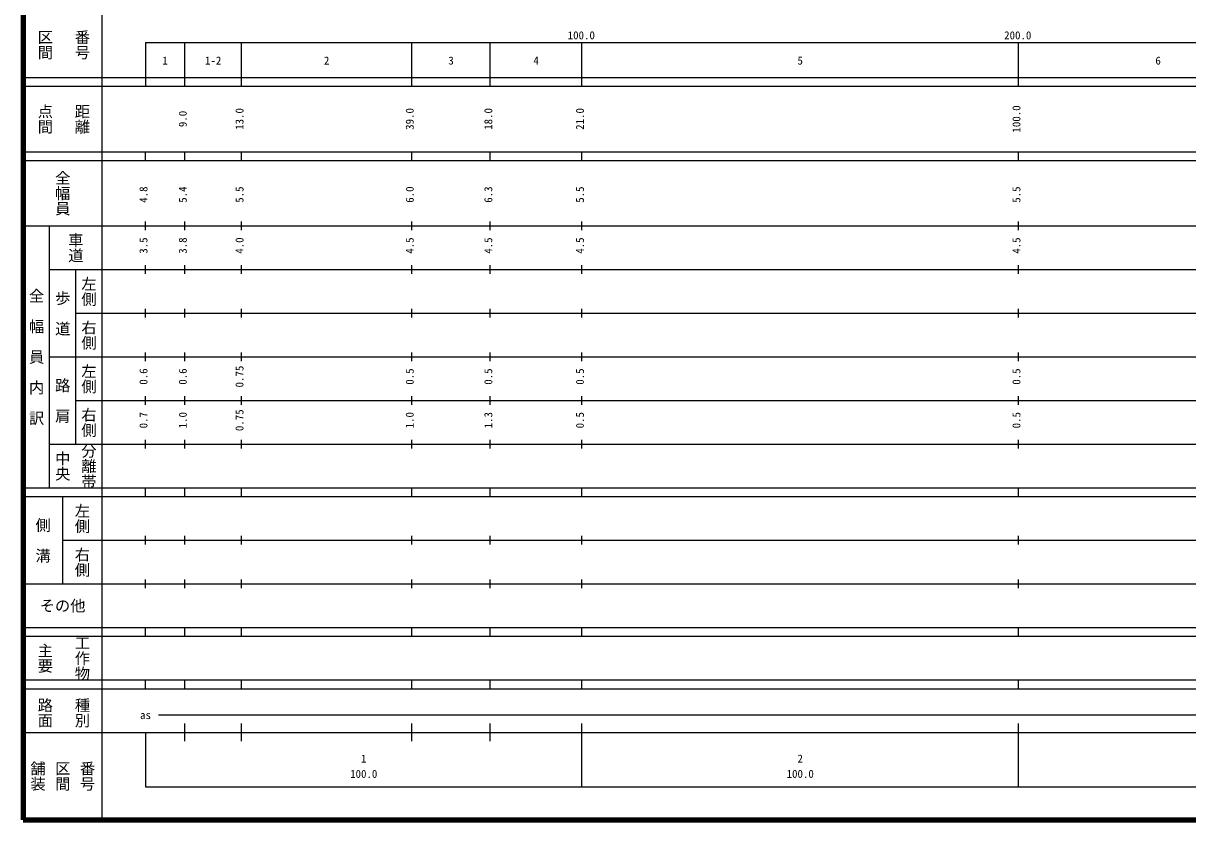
# Model space of a CAD drawing. Units: millimetres on the paper, enlarged 1000 times. Extents: x 40000 to 680000, y 20000 to 380000.
# Drawn here: x 40000 to 306780, y 20000 to 202409 of the extents above; entities that cross this region are included whole.
import ezdxf
from ezdxf.enums import TextEntityAlignment as Align

# ---------------------------------------------------------------- set-up
doc = ezdxf.new("R2010")
doc.units = ezdxf.units.MM
doc.header["$LTSCALE"] = 1000
doc.layers.add('M-TTL', color=2, linetype='Continuous', lineweight=140)
doc.layers.add('M-TTL-BAND', color=7, linetype='Continuous', lineweight=25)
doc.styles.add('@ＭＳ ゴシック', font='')
doc.styles.add('ＭＳ ゴシック', font='')
doc.styles.get('@ＭＳ ゴシック').set_extended_font_data('@MS Gothic')
doc.styles.get('ＭＳ ゴシック').set_extended_font_data('MS Gothic')

msp = doc.modelspace()

# ---------------------------------------------------------------- linework, layer by layer
at = {"layer": 'M-TTL'}
for p, q in [((40000, 380000), (40000, 20000)), ((40000, 20000), (680000, 20000))]:
    msp.add_line(p, q, dxfattribs=at)
at = {"layer": 'M-TTL-BAND'}
for p, q in [((58000, 370000), (58000, 20000)), ((68000, 198000), (579000, 198000)), ((68000, 198000), (68000, 188000)), ((77000, 188000), (77000, 198000)), ((90000, 188000), (90000, 198000)), ((129000, 188000), (129000, 198000)), ((147000, 188000), (147000, 198000)), ((168000, 188000), (168000, 198000)), ((268000, 188000), (268000, 198000)), ((40000, 190000), (579000, 190000)), ((40000, 188000), (579000, 188000)), ((40000, 173000), (579000, 173000)), ((40000, 171000), (579000, 171000)), ((68000, 171000), (68000, 173000)), ((77000, 171000), (77000, 173000)), ((90000, 171000), (90000, 173000)), ((129000, 171000), (129000, 173000)), ((147000, 171000), (147000, 173000)), ((168000, 171000), (168000, 173000)), ((268000, 171000), (268000, 173000)), ((40000, 156000), (579000, 156000)), ((46000, 96000), (46000, 156000)), ((68000, 155000), (68000, 157000)), ((77000, 155000), (77000, 157000)), ((90000, 155000), (90000, 157000)), ((129000, 155000), (129000, 157000)), ((147000, 155000), (147000, 157000)), ((168000, 155000), (168000, 157000)), ((268000, 155000), (268000, 157000)), ((68000, 145000), (68000, 147000)), ((77000, 145000), (77000, 147000)), ((90000, 145000), (90000, 147000)), ((129000, 145000), (129000, 147000)), ((147000, 145000), (147000, 147000)), ((168000, 145000), (168000, 147000)), ((268000, 145000), (268000, 147000)), ((46000, 146000), (579000, 146000)), ((52000, 146000), (52000, 106000)), ((68000, 135000), (68000, 137000)), ((77000, 135000), (77000, 137000)), ((90000, 135000), (90000, 137000)), ((129000, 135000), (129000, 137000)), ((147000, 135000), (147000, 137000)), ((168000, 135000), (168000, 137000)), ((268000, 135000), (268000, 137000)), ((52000, 136000), (579000, 136000)), ((46000, 126000), (579000, 126000)), ((68000, 125000), (68000, 127000)), ((77000, 125000), (77000, 127000)), ((90000, 125000), (90000, 127000)), ((129000, 125000), (129000, 127000)), ((147000, 125000), (147000, 127000)), ((168000, 125000), (168000, 127000)), ((268000, 125000), (268000, 127000)), ((52000, 116000), (579000, 116000)), ((68000, 115000), (68000, 117000)), ((77000, 115000), (77000, 117000)), ((90000, 115000), (90000, 117000)), ((129000, 115000), (129000, 117000)), ((147000, 115000), (147000, 117000)), ((168000, 115000), (168000, 117000)), ((268000, 115000), (268000, 117000)), ((68000, 105000), (68000, 107000)), ((77000, 105000), (77000, 107000)), ((90000, 105000), (90000, 107000)), ((129000, 105000), (129000, 107000)), ((147000, 105000), (147000, 107000)), ((168000, 105000), (168000, 107000)), ((268000, 105000), (268000, 107000)), ((46000, 106000), (579000, 106000)), ((40000, 96000), (579000, 96000)), ((40000, 94000), (579000, 94000)), ((49000, 94000), (49000, 74000)), ((68000, 94000), (68000, 96000)), ((77000, 94000), (77000, 96000)), ((90000, 94000), (90000, 96000)), ((129000, 94000), (129000, 96000)), ((147000, 94000), (147000, 96000)), ((168000, 94000), (168000, 96000)), ((268000, 94000), (268000, 96000)), ((49000, 84000), (579000, 84000)), ((68000, 83000), (68000, 85000)), ((77000, 83000), (77000, 85000)), ((90000, 83000), (90000, 85000)), ((129000, 83000), (129000, 85000)), ((147000, 83000), (147000, 85000)), ((168000, 83000), (168000, 85000)), ((268000, 83000), (268000, 85000)), ((68000, 73000), (68000, 75000)), ((77000, 73000), (77000, 75000)), ((90000, 73000), (90000, 75000)), ((129000, 73000), (129000, 75000)), ((147000, 73000), (147000, 75000)), ((168000, 73000), (168000, 75000)), ((268000, 73000), (268000, 75000)), ((40000, 74000), (579000, 74000)), ((40000, 64000), (579000, 64000)), ((40000, 62000), (579000, 62000)), ((68000, 62000), (68000, 64000)), ((77000, 62000), (77000, 64000)), ((90000, 62000), (90000, 64000)), ((129000, 62000), (129000, 64000)), ((147000, 62000), (147000, 64000)), ((168000, 62000), (168000, 64000)), ((268000, 62000), (268000, 64000)), ((40000, 52000), (579000, 52000)), ((68000, 50000), (68000, 52000)), ((77000, 50000), (77000, 52000)), ((90000, 50000), (90000, 52000)), ((129000, 50000), (129000, 52000)), ((147000, 50000), (147000, 52000)), ((168000, 50000), (168000, 52000)), ((268000, 50000), (268000, 52000)), ((40000, 50000), (579000, 50000)), ((71000, 44000), (565000, 44000)), ((77000, 38000), (77000, 42000)), ((90000, 38000), (90000, 42000)), ((129000, 38000), (129000, 42000)), ((147000, 38000), (147000, 42000)), ((168000, 27500), (168000, 42000)), ((268000, 27500), (268000, 42000)), ((40000, 40000), (579000, 40000)), ((68000, 40000), (68000, 27500)), ((68000, 27500), (579000, 27500))]:
    msp.add_line(p, q, dxfattribs=at)

# ---------------------------------------------------------------- texts
at = {"layer": 'M-TTL-BAND', "style": '@ＭＳ ゴシック'}
for s, p in [('区間', (45000, 197500)), ('番号', (53500, 197500)), ('点間', (45000, 180500)), ('距離', (53500, 180500)), ('全幅員', (49000, 163500)), ('車道', (52000, 151000)), ('左側', (55000, 141000)), ('全\u3000幅\u3000員\u3000内\u3000訳', (43000, 126000)), ('歩\u3000道', (49000, 136000)), ('右側', (55000, 131000)), ('左側', (55000, 121000)), ('路\u3000肩', (49000, 116000)), ('右側', (55000, 111000)), ('中央', (49000, 101000)), ('分離帯', (55000, 101000)), ('左側', (53500, 89000)), ('側\u3000溝', (44500, 84000)), ('右側', (53500, 79000)), ('工作物', (53500, 57000)), ('主要', (45000, 57000)), ('路面', (45000, 44500)), ('種別', (53500, 44500)), ('舗装', (43333, 30000)), ('区間', (49000, 30000)), ('番号', (54667, 30000))]:
    msp.add_text(s, height=2566, rotation=270, dxfattribs=at).set_placement(p, align=Align.MIDDLE_CENTER)
at = {"layer": 'M-TTL-BAND', "style": 'ＭＳ ゴシック'}
for s, p in [('100.0', (167844, 198195)), ('200.0', (267844, 198195)), ('1-2', (83500, 192405)), ('2', (109500, 192405)), ('3', (138000, 192405)), ('6', (300000, 192405)), ('1', (72500, 192405)), ('4', (157500, 192405)), ('5', (218000, 192405)), ('as', (68000, 42500)), ('1', (118000, 32523)), ('2', (218000, 32523)), ('100.0', (118000, 29033)), ('100.0', (218000, 29033))]:
    msp.add_text(s, height=1833, dxfattribs=at).set_placement(p, align=Align.BOTTOM_CENTER)
for s, p in [('9.0', (78000, 180500)), ('13.0', (91000, 180500)), ('39.0', (130000, 180500)), ('18.0', (148000, 180500)), ('21.0', (169000, 180500)), ('100.0', (269000, 180500)), ('4.8', (69000, 163174)), ('5.4', (78000, 163174)), ('5.5', (91000, 163174)), ('6.0', (130000, 163174)), ('6.3', (148000, 163174)), ('5.5', (169000, 163174)), ('5.5', (269000, 163174)), ('3.5', (69000, 151500)), ('3.8', (78000, 151500)), ('4.0', (91000, 151500)), ('4.5', (130000, 151500)), ('4.5', (148000, 151500)), ('4.5', (169000, 151500)), ('4.5', (269000, 151500)), ('0.6', (69000, 121500)), ('0.6', (78000, 121500)), ('0.75', (91000, 121500)), ('0.5', (130000, 121500)), ('0.5', (148000, 121500)), ('0.5', (169000, 121500)), ('0.5', (269000, 121500)), ('0.7', (69000, 111500)), ('1.0', (78000, 111500)), ('0.75', (91000, 111500)), ('1.0', (130000, 111500)), ('1.3', (148000, 111500)), ('0.5', (169000, 111500)), ('0.5', (269000, 111500))]:
    msp.add_text(s, height=1833, rotation=90, dxfattribs=at).set_placement(p, align=Align.BOTTOM_CENTER)
msp.add_text('その他', height=2566, dxfattribs=at).set_placement((49000, 69000), align=Align.MIDDLE_CENTER)

doc.saveas('drawing.dxf')
